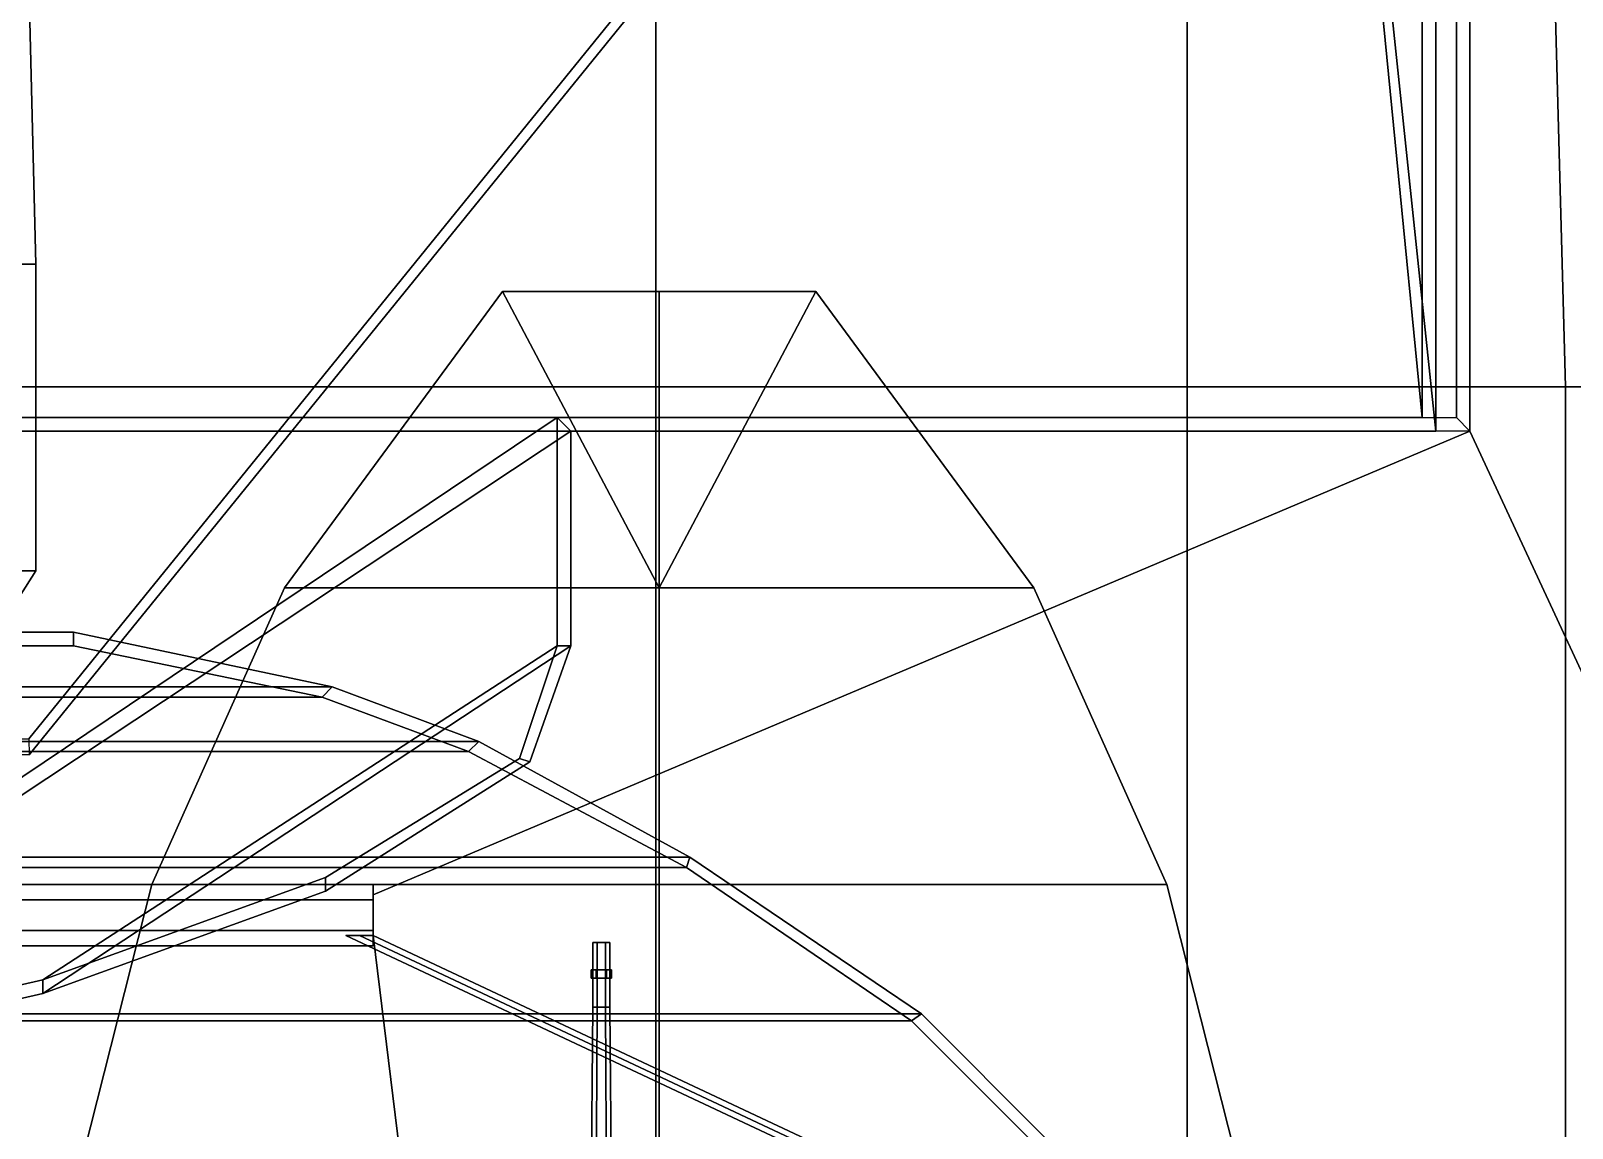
# Model space of a CAD drawing. Header units: millimetres. Extents: x -12 to 12, y -117 to 93.
# Drawn here: x 1.995 to 6.52, y 17.815 to 21.035 of the extents above; entities that cross this region are included whole.
import ezdxf

# ---------------------------------------------------------------- set-up
doc = ezdxf.new("R2010")
doc.units = ezdxf.units.MM
doc.header["$MEASUREMENT"] = 0
for name, color, linetype in [('barrel', 1, 'Continuous'), ('boats', 1, 'Continuous'), ('supersctucture', 3, 'Continuous')]:
    doc.layers.add(name, color=color, linetype=linetype)

msp = doc.modelspace()

# ---------------------------------------------------------------- linework, layer by layer
for points in [[(0, 28.89, -7.11), (5.39, 28.89, -7.08), (5.39, 19.99, -7.11), (0, 19.99, -7.11)], [(6.5, 19.99, -6.98), (5.39, 19.99, -7.11), (5.39, 28.89, -7.08), (6.26, 28.89, -6.94)], [(8.11, 19.99, -6.31), (6.5, 19.99, -6.98), (6.26, 28.89, -6.94), (7.68, 28.89, -6.31)], [(-6.12, 19.86, 13.21), (-5.51, 25.65, 13.21), (5.51, 25.65, 13.21), (6.12, 19.86, 13.21)], [(6.12, 19.86, 13.21), (5.51, 25.65, 13.21), (6.01, 25.44, 13.21), (6.12, 25.26, 13.21)], [(5.5195, 25.606, 13.31), (-5.5195, 25.606, 13.31), (-6.08, 19.9, 13.31), (6.08, 19.9, 13.31)], [(5.98, 25.41, 13.31), (5.5195, 25.606, 13.31), (6.08, 19.9, 13.31), (6.08, 25.25, 13.31)], [(6.08, 25.25, 14.16), (6.08, 25.25, 13.31), (6.08, 19.9, 13.31), (6.08, 19.9, 14.16)], [(6.18, 25.25, 14.59), (6.08, 25.25, 14.16), (6.08, 19.9, 14.16), (6.18, 19.9, 14.59)], [(6.12, 19.86, 13.21), (6.12, 25.26, 13.21), (6.12, 25.26, 14.16), (6.12, 19.86, 14.16)], [(6.12, 19.86, 14.16), (6.12, 25.26, 14.16), (6.22, 25.26, 14.59), (6.22, 19.86, 14.59)], [(6.22, 19.86, 14.59), (6.22, 25.26, 14.59), (6.18, 25.25, 14.59), (6.18, 19.9, 14.59)], [(1.96, 22.37, 25.83), (-1.96, 22.37, 25.83), (-2.01, 20.35, 25.83), (2.01, 20.35, 25.83)], [(2.01, 20.35, 24.38), (1.96, 22.37, 24.38), (1.96, 22.37, 25.83), (2.01, 20.35, 25.83)], [(-4.4, 21.88, 22.08), (4.4, 21.88, 22.08), (1.99, 18.91, 22.08), (-1.99, 18.91, 22.08)], [(1.9888, 18.9578, 22.18), (4.36, 21.88, 22.18), (-4.36, 21.88, 22.18), (-1.9888, 18.9578, 22.18)], [(4.36, 21.88, 23.18), (4.36, 21.88, 22.18), (1.9888, 18.9578, 22.18), (1.9888, 18.9578, 23.18)], [(1.9888, 18.9578, 23.18), (1.99, 18.91, 23.18), (4.4, 21.88, 23.18), (4.36, 21.88, 23.18)], [(1.99, 18.91, 23.18), (1.99, 18.91, 22.08), (4.4, 21.88, 22.08), (4.4, 21.88, 23.18)], [(2.01, 20.35, 25.83), (-2.01, 20.35, 25.83), (-2.01, 19.45, 25.83), (2.01, 19.45, 25.83)], [(2.01, 19.45, 24.38), (2.01, 20.35, 24.38), (2.01, 20.35, 25.83), (2.01, 19.45, 25.83)], [(0, 19.99, -7.11), (5.39, 19.99, -7.11), (5.39, 10.75, -7.11), (0, 10.75, -7.11)], [(6.5, 10.75, -6.98), (5.39, 10.75, -7.11), (5.39, 19.99, -7.11), (6.5, 19.99, -6.98)], [(7.61, 10.75, -6.73), (6.5, 10.75, -6.98), (6.5, 19.99, -6.98), (8.11, 19.99, -6.31)], [(3.54, 19.9, 13.31), (-3.54, 19.9, 13.31), (-0.59, 17.92, 13.31), (0.59, 17.92, 13.31)], [(3.54, 19.23, 13.31), (3.54, 19.9, 13.31), (0.59, 17.92, 13.31), (2.03, 18.25, 13.31)], [(3.54, 19.9, 14.16), (3.54, 19.9, 13.31), (3.54, 19.23, 13.31), (3.54, 19.23, 14.16)], [(3.58, 19.23, 14.16), (3.58, 19.86, 14.16), (3.54, 19.9, 14.16), (3.54, 19.23, 14.16)], [(6.08, 19.9, 14.16), (6.08, 19.9, 13.31), (3.54, 19.9, 13.31), (3.54, 19.9, 14.16)], [(-0.59, 17.88, 13.21), (-3.58, 19.86, 13.21), (3.58, 19.86, 13.21), (0.59, 17.88, 13.21)], [(0.59, 17.88, 13.21), (3.58, 19.86, 13.21), (3.58, 19.23, 13.21), (2.03, 18.21, 13.21)], [(6.22, 19.86, 14.59), (3, 18.5, 22.18), (3, 18.5, 22.13), (6.22, 19.86, 14.54)], [(6.22, 19.86, 14.54), (3, 18.5, 22.13), (3, 18.5, 22.18), (6.22, 19.86, 14.59)], [(3.58, 19.23, 13.21), (3.58, 19.86, 13.21), (3.58, 19.86, 14.16), (3.58, 19.23, 14.16)], [(3.58, 19.86, 13.21), (6.12, 19.86, 13.21), (6.12, 19.86, 14.16), (3.58, 19.86, 14.16)], [(6.22, 19.86, 14.59), (8, 16.03, 23.96), (8, 16.03, 23.91), (6.22, 19.86, 14.54)], [(6.22, 19.86, 14.54), (8, 16.03, 23.91), (8, 16.03, 23.96), (6.22, 19.86, 14.59)], [(2.01, 19.45, 26.17), (-2.01, 19.45, 26.17), (-1.85, 19.2, 26.17), (1.85, 19.2, 26.17)], [(2.01, 19.45, 25.83), (-2.01, 19.45, 25.83), (-2.01, 19.45, 26.17), (2.01, 19.45, 26.17)], [(1.85, 19.2, 24.38), (2.01, 19.45, 24.38), (2.01, 19.45, 26.17), (1.85, 19.2, 26.17)], [(-2.12, 19.27, 24.02), (2.12, 19.27, 24.02), (2.88, 19.11, 24.02), (-2.88, 19.11, 24.02)], [(-2.12, 19.27, 24.02), (-2.12, 19.27, 25.38), (2.12, 19.27, 25.38), (2.12, 19.27, 24.02)], [(-2.12, 19.27, 25.38), (-2.12, 19.23, 25.38), (2.12, 19.23, 25.38), (2.12, 19.27, 25.38)], [(2.88, 19.11, 25.38), (2.88, 19.11, 24.02), (2.12, 19.27, 24.02), (2.12, 19.27, 25.38)], [(2.12, 19.27, 25.38), (2.12, 19.23, 25.38), (2.85, 19.08, 25.38), (2.88, 19.11, 25.38)], [(2.85, 19.08, 24.12), (2.12, 19.23, 24.12), (-2.12, 19.23, 24.12), (-2.85, 19.08, 24.12)], [(2.12, 19.23, 24.12), (2.12, 19.23, 25.38), (-2.12, 19.23, 25.38), (-2.12, 19.23, 24.12)], [(2.03, 18.21, 13.21), (3.58, 19.23, 13.21), (3.46, 18.89, 13.21), (2.86, 18.51, 13.21)], [(3.43, 18.9, 13.31), (3.54, 19.23, 13.31), (2.03, 18.25, 13.31), (2.86, 18.55, 13.31)], [(2.12, 19.23, 25.38), (2.12, 19.23, 24.12), (2.85, 19.08, 24.12), (2.85, 19.08, 25.38)], [(3.46, 18.89, 14.16), (3.58, 19.23, 14.16), (3.54, 19.23, 14.16), (3.43, 18.9, 14.16)], [(3.54, 19.23, 14.16), (3.54, 19.23, 13.31), (3.43, 18.9, 13.31), (3.43, 18.9, 14.16)], [(3.46, 18.89, 13.21), (3.58, 19.23, 13.21), (3.58, 19.23, 14.16), (3.46, 18.89, 14.16)], [(-2.88, 19.11, 24.02), (2.88, 19.11, 24.02), (3.31, 18.95, 24.02), (-3.31, 18.95, 24.02)], [(2.88, 19.11, 25.38), (2.85, 19.08, 25.38), (3.28, 18.92, 25.38), (3.31, 18.95, 25.38)], [(3.31, 18.95, 25.38), (3.31, 18.95, 24.02), (2.88, 19.11, 24.02), (2.88, 19.11, 25.38)], [(3.28, 18.92, 24.12), (2.85, 19.08, 24.12), (-2.85, 19.08, 24.12), (-3.28, 18.92, 24.12)], [(2.85, 19.08, 25.38), (2.85, 19.08, 24.12), (3.28, 18.92, 24.12), (3.28, 18.92, 25.38)], [(-3.31, 18.95, 24.02), (3.31, 18.95, 24.02), (3.93, 18.61, 24.02), (-3.93, 18.61, 24.02)], [(3.92, 18.58, 24.12), (3.28, 18.92, 24.12), (-3.28, 18.92, 24.12), (-3.92, 18.58, 24.12)], [(3.31, 18.95, 25.38), (3.28, 18.92, 25.38), (3.92, 18.58, 25.38), (3.93, 18.61, 25.38)], [(3.28, 18.92, 25.38), (3.28, 18.92, 24.12), (3.92, 18.58, 24.12), (3.92, 18.58, 25.38)], [(3.93, 18.61, 25.38), (3.93, 18.61, 24.02), (3.31, 18.95, 24.02), (3.31, 18.95, 25.38)], [(3.43, 18.9, 14.16), (3.43, 18.9, 13.31), (2.86, 18.55, 13.31), (2.86, 18.55, 14.16)], [(2.86, 18.51, 14.16), (3.46, 18.89, 14.16), (3.43, 18.9, 14.16), (2.86, 18.55, 14.16)], [(2.86, 18.51, 13.21), (3.46, 18.89, 13.21), (3.46, 18.89, 14.16), (2.86, 18.51, 14.16)], [(-3.93, 18.61, 24.02), (3.93, 18.61, 24.02), (4.61, 18.15, 24.02), (-4.61, 18.15, 24.02)], [(3.93, 18.61, 25.38), (3.92, 18.58, 25.38), (4.58, 18.13, 25.38), (4.61, 18.15, 25.38)], [(4.61, 18.15, 25.38), (4.61, 18.15, 24.02), (3.93, 18.61, 24.02), (3.93, 18.61, 25.38)], [(4.58, 18.13, 24.12), (3.92, 18.58, 24.12), (-3.92, 18.58, 24.12), (-4.58, 18.13, 24.12)], [(3.92, 18.58, 25.38), (3.92, 18.58, 24.12), (4.58, 18.13, 24.12), (4.58, 18.13, 25.38)], [(-3, 18.53, 22.17), (-3, 18.485, 22.2479), (3, 18.485, 22.2479), (3, 18.53, 22.17)], [(-3, 18.485, 22.0921), (-3, 18.53, 22.17), (3, 18.53, 22.17), (3, 18.485, 22.0921)], [(2.86, 18.55, 14.16), (2.86, 18.55, 13.31), (2.03, 18.25, 13.31), (2.03, 18.25, 14.16)], [(2.03, 18.21, 14.16), (2.86, 18.51, 14.16), (2.86, 18.55, 14.16), (2.03, 18.25, 14.16)], [(2.03, 18.21, 13.21), (2.86, 18.51, 13.21), (2.86, 18.51, 14.16), (2.03, 18.21, 14.16)], [(3, 18.485, 22.2479), (3, 18.395, 22.2479), (3, 18.35, 22.17), (3, 18.53, 22.17)], [(3, 18.53, 22.17), (3, 18.35, 22.17), (3, 18.395, 22.0921), (3, 18.485, 22.0921)], [(-3, 18.485, 22.2479), (-3, 18.395, 22.2479), (3, 18.395, 22.2479), (3, 18.485, 22.2479)], [(-3, 18.395, 22.0921), (-3, 18.485, 22.0921), (3, 18.485, 22.0921), (3, 18.395, 22.0921)], [(-3, 18.395, 22.2479), (-3, 18.35, 22.17), (3, 18.35, 22.17), (3, 18.395, 22.2479)], [(-3, 18.35, 22.17), (-3, 18.395, 22.0921), (3, 18.395, 22.0921), (3, 18.35, 22.17)], [(3, 18.38, 22.18), (5.5, -1.99, 28.81), (5.5, -1.99, 28.75), (3, 18.38, 22.13)], [(3, 18.38, 22.13), (5.5, -1.99, 28.75), (5.5, -1.99, 28.81), (3, 18.38, 22.18)], [(0.59, 17.88, 14.16), (2.03, 18.21, 14.16), (2.03, 18.25, 14.16), (0.59, 17.92, 14.16)], [(2.03, 18.25, 14.16), (2.03, 18.25, 13.31), (0.59, 17.92, 13.31), (0.59, 17.92, 14.16)], [(0.59, 17.88, 13.21), (2.03, 18.21, 13.21), (2.03, 18.21, 14.16), (0.59, 17.88, 14.16)], [(-4.61, 18.15, 24.02), (4.61, 18.15, 24.02), (4.98, 17.78, 24.02), (-4.98, 17.78, 24.02)], [(4.61, 18.15, 25.38), (4.58, 18.13, 25.38), (4.95, 17.76, 25.38), (4.98, 17.78, 25.38)], [(4.98, 17.78, 25.38), (4.98, 17.78, 24.02), (4.61, 18.15, 24.02), (4.61, 18.15, 25.38)], [(4.95, 17.76, 24.12), (4.58, 18.13, 24.12), (-4.58, 18.13, 24.12), (-4.95, 17.76, 24.12)], [(4.58, 18.13, 25.38), (4.58, 18.13, 24.12), (4.95, 17.76, 24.12), (4.95, 17.76, 25.38)]]:
    msp.add_3dface(points)
at = {"color": 2}
for points in [[(7.92, 16.03, 23.94), (7.96, 16.03, 23.98), (2.96, 18.38, 22.21), (2.92, 18.38, 22.17)], [(7.96, 16.03, 23.9), (7.92, 16.03, 23.94), (2.92, 18.38, 22.17), (2.96, 18.38, 22.13)], [(7.96, 16.03, 23.98), (8, 16.03, 23.94), (3, 18.38, 22.17), (2.96, 18.38, 22.21)], [(8, 16.03, 23.94), (7.96, 16.03, 23.9), (2.96, 18.38, 22.13), (3, 18.38, 22.17)]]:
    msp.add_3dface(points, dxfattribs=at)
at = {"layer": 'barrel'}
for points in [[(3.6825, 18.36, 25.1583), (3.6575, 18.36, 25.1583), (3.645, 18.36, 25.18), (3.695, 18.36, 25.18)], [(3.695, 18.36, 25.18), (3.645, 18.36, 25.18), (3.6575, 18.36, 25.2017), (3.6825, 18.36, 25.2017)], [(3.645, 18.36, 25.18), (3.6575, 18.36, 25.1583), (3.6575, 18.17, 25.1583), (3.645, 18.17, 25.18)], [(3.6575, 18.36, 25.2017), (3.645, 18.36, 25.18), (3.645, 18.17, 25.18), (3.6575, 18.17, 25.2017)], [(3.6575, 18.36, 25.1583), (3.6825, 18.36, 25.1583), (3.6825, 18.17, 25.1583), (3.6575, 18.17, 25.1583)], [(3.6825, 18.36, 25.2017), (3.6575, 18.36, 25.2017), (3.6575, 18.17, 25.2017), (3.6825, 18.17, 25.2017)], [(3.6825, 18.36, 25.1583), (3.695, 18.36, 25.18), (3.695, 18.17, 25.18), (3.6825, 18.17, 25.1583)], [(3.695, 18.36, 25.18), (3.6825, 18.36, 25.2017), (3.6825, 18.17, 25.2017), (3.695, 18.17, 25.18)], [(3.7, 18.28, 25.18), (3.64, 18.28, 25.18), (3.655, 18.28, 25.206), (3.685, 18.28, 25.206)], [(3.685, 18.28, 25.154), (3.655, 18.28, 25.154), (3.64, 18.28, 25.18), (3.7, 18.28, 25.18)], [(3.64, 18.28, 25.18), (3.655, 18.28, 25.154), (3.655, 18.255, 25.154), (3.64, 18.255, 25.18)], [(3.655, 18.28, 25.206), (3.64, 18.28, 25.18), (3.64, 18.255, 25.18), (3.655, 18.255, 25.206)], [(3.7, 18.255, 25.18), (3.64, 18.255, 25.18), (3.655, 18.255, 25.154), (3.685, 18.255, 25.154)], [(3.685, 18.255, 25.206), (3.655, 18.255, 25.206), (3.64, 18.255, 25.18), (3.7, 18.255, 25.18)], [(3.655, 18.28, 25.154), (3.685, 18.28, 25.154), (3.685, 18.255, 25.154), (3.655, 18.255, 25.154)], [(3.685, 18.28, 25.206), (3.655, 18.28, 25.206), (3.655, 18.255, 25.206), (3.685, 18.255, 25.206)], [(3.685, 18.28, 25.154), (3.7, 18.28, 25.18), (3.7, 18.255, 25.18), (3.685, 18.255, 25.154)], [(3.7, 18.28, 25.18), (3.685, 18.28, 25.206), (3.685, 18.255, 25.206), (3.7, 18.255, 25.18)], [(3.64, 17.62, 25.18), (3.655, 17.62, 25.206), (3.6575, 18.17, 25.2017), (3.645, 18.17, 25.18)], [(3.655, 17.62, 25.154), (3.64, 17.62, 25.18), (3.645, 18.17, 25.18), (3.6575, 18.17, 25.1583)], [(3.655, 17.62, 25.206), (3.685, 17.62, 25.206), (3.6825, 18.17, 25.2017), (3.6575, 18.17, 25.2017)], [(3.685, 17.62, 25.154), (3.655, 17.62, 25.154), (3.6575, 18.17, 25.1583), (3.6825, 18.17, 25.1583)], [(3.685, 17.62, 25.206), (3.7, 17.62, 25.18), (3.695, 18.17, 25.18), (3.6825, 18.17, 25.2017)], [(3.7, 17.62, 25.18), (3.685, 17.62, 25.154), (3.6825, 18.17, 25.1583), (3.695, 18.17, 25.18)]]:
    msp.add_3dface(points, dxfattribs=at)
at = {"layer": 'boats'}
for points in [[(2.74, 19.4, 10.28), (3.38, 20.27, 10.46), (3.38, 20.27, 10.46), (3.84, 19.4, 9.1)], [(2.74, 19.4, 10.69), (3.38, 20.27, 10.64), (3.38, 20.27, 10.46), (2.74, 19.4, 10.28)], [(3.84, 19.4, 10.86), (3.84, 20.27, 10.8), (3.38, 20.27, 10.64), (2.74, 19.4, 10.69)], [(3.84, 19.4, 9.1), (3.38, 20.27, 10.46), (4.3, 20.27, 10.46), (3.84, 19.4, 9.1)], [(3.38, 20.27, 10.64), (3.84, 20.27, 10.8), (3.84, 20.27, 10.46), (3.38, 20.27, 10.46)], [(3.84, 19.4, 9.1), (4.3, 20.27, 10.46), (4.3, 20.27, 10.46), (4.94, 19.4, 10.28)], [(4.3, 20.27, 10.46), (3.84, 20.27, 10.46), (3.84, 20.27, 10.8), (4.3, 20.27, 10.64)], [(4.3, 20.27, 10.64), (3.84, 20.27, 10.8), (3.84, 19.4, 10.86), (4.94, 19.4, 10.69)], [(4.94, 19.4, 10.28), (4.3, 20.27, 10.46), (4.3, 20.27, 10.64), (4.94, 19.4, 10.69)], [(2.35, 18.53, 10.12), (2.74, 19.4, 10.28), (3.84, 19.4, 9.1), (3.84, 18.53, 8.51)], [(2.35, 18.53, 10.69), (2.74, 19.4, 10.69), (2.74, 19.4, 10.28), (2.35, 18.53, 10.12)], [(3.84, 18.53, 10.89), (3.84, 19.4, 10.86), (2.74, 19.4, 10.69), (2.35, 18.53, 10.69)], [(3.84, 18.53, 8.51), (3.84, 19.4, 9.1), (4.94, 19.4, 10.28), (5.33, 18.53, 10.12)], [(4.94, 19.4, 10.69), (3.84, 19.4, 10.86), (3.84, 18.53, 10.89), (5.33, 18.53, 10.69)], [(5.33, 18.53, 10.12), (4.94, 19.4, 10.28), (4.94, 19.4, 10.69), (5.33, 18.53, 10.69)], [(2.13, 17.66, 9.98), (2.35, 18.53, 10.12), (3.84, 18.53, 8.51), (3.84, 17.66, 8.49)], [(3.84, 17.66, 10.9), (3.84, 18.53, 10.89), (2.35, 18.53, 10.69), (2.13, 17.66, 10.67)], [(2.13, 17.66, 10.67), (2.35, 18.53, 10.69), (2.35, 18.53, 10.12), (2.13, 17.66, 9.98)], [(3.84, 17.66, 8.49), (3.84, 18.53, 8.51), (5.33, 18.53, 10.12), (5.55, 17.66, 9.98)], [(5.33, 18.53, 10.69), (3.84, 18.53, 10.89), (3.84, 17.66, 10.9), (5.55, 17.66, 10.67)], [(5.55, 17.66, 9.98), (5.33, 18.53, 10.12), (5.33, 18.53, 10.69), (5.55, 17.66, 10.67)]]:
    msp.add_3dface(points, dxfattribs=at)
at = {"layer": 'supersctucture'}
for points in [[(3.83, 19.99, 5.97), (10.96, 19.99, 5.97), (10.78, 28.89, 6), (3.83, 24.95, 6.012)], [(-3.83, 24.95, 8.92), (-3.83, 19.99, 8.92), (3.83, 19.99, 8.92), (3.83, 24.95, 8.92)], [(3.83, 19.99, 8.92), (3.83, 19.99, 5.97), (3.83, 24.95, 6.012), (3.83, 24.95, 8.92)], [(-3.83, 19.99, 8.92), (-3.83, 11.47, 8.77), (3.83, 11.47, 8.77), (3.83, 19.99, 8.92)], [(3.83, 11.47, 8.77), (3.83, 11.47, 5.97), (3.83, 19.99, 5.97), (3.83, 19.99, 8.92)], [(3.83, 11.47, 5.97), (4.9, 11.47, 5.97), (10.96, 19.99, 5.97), (3.83, 19.99, 5.97)], [(4.9, 8.84, 5.99), (5.46, 8.84, 5.99), (10.96, 19.99, 5.97), (4.9, 11.47, 5.97)], [(5.46, 8.84, 5.99), (11.13, 10.75, 5.97), (10.96, 19.99, 5.97), (5.46, 8.84, 5.99)]]:
    msp.add_3dface(points, dxfattribs=at)

doc.saveas('drawing.dxf')
